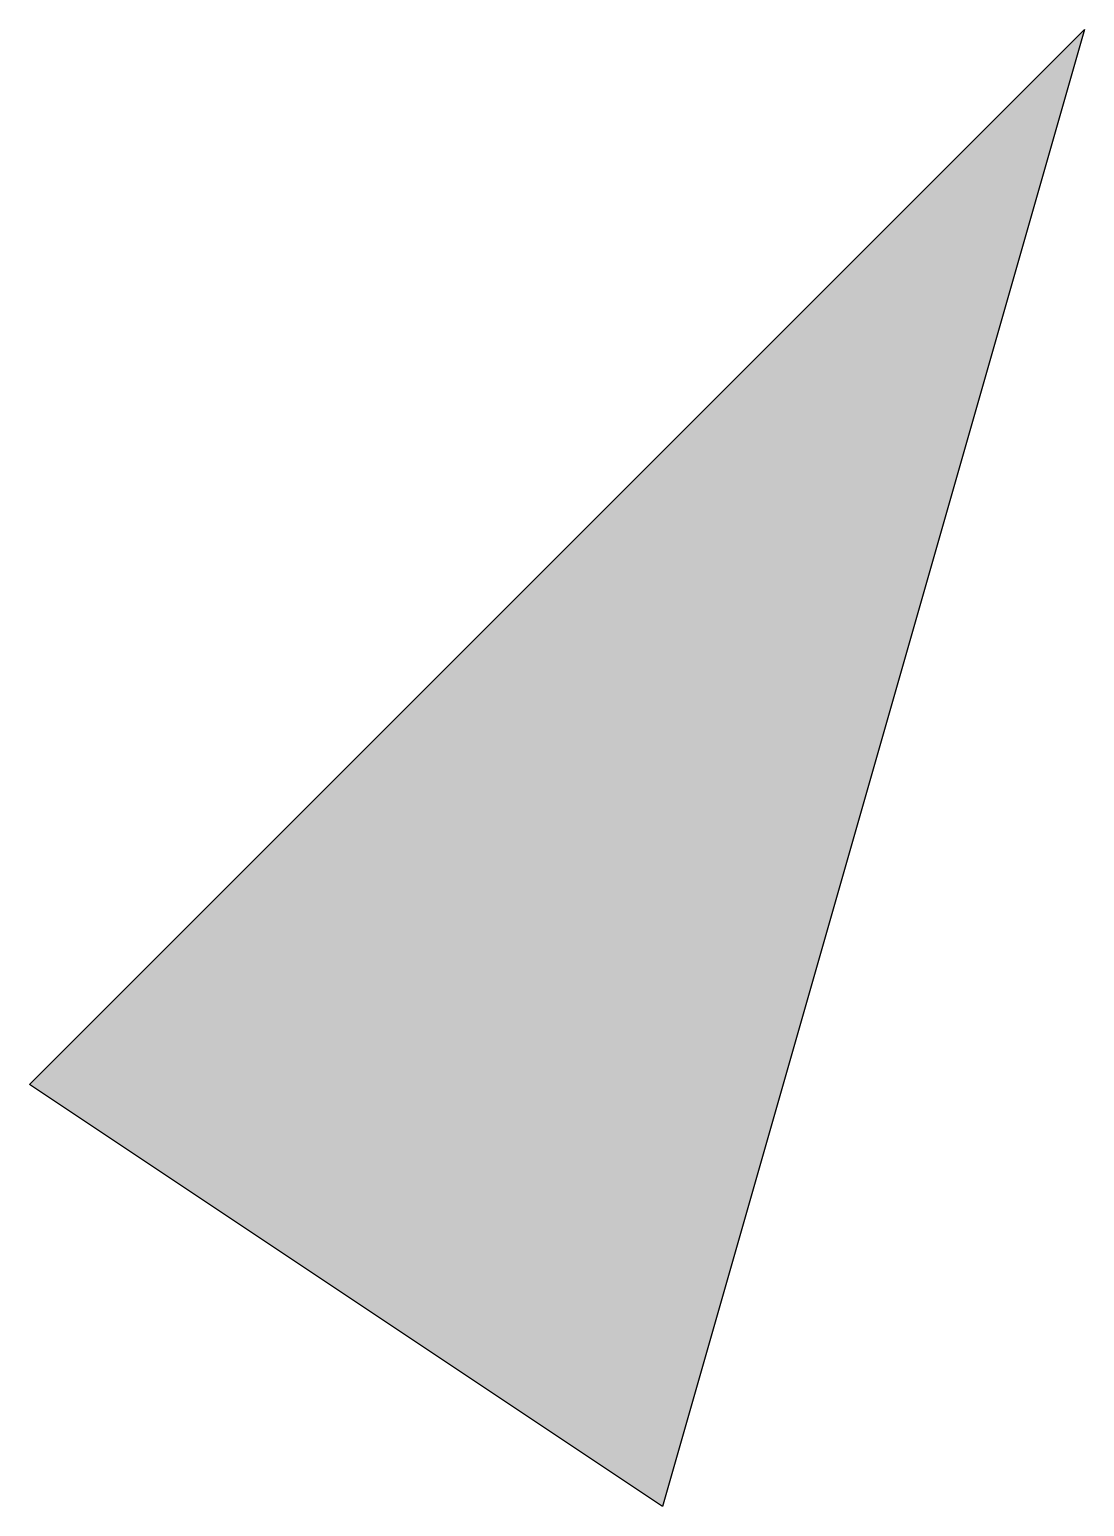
# Model space of a CAD drawing. Header units: inches. Extents: x 0 to 5, y -2 to 5.
import ezdxf

# ---------------------------------------------------------------- set-up
doc = ezdxf.new("R2010")
doc.units = ezdxf.units.IN
doc.header["$MEASUREMENT"] = 0

msp = doc.modelspace()

# ---------------------------------------------------------------- hatches: boundary and pattern name
h = msp.add_hatch(color=256)
h.dxf.hatch_style = 1
h.paths.add_polyline_path([(0, 0), (5, 5), (3, -2)])

# ---------------------------------------------------------------- linework, layer by layer
msp.add_lwpolyline([(0, 0), (5, 5), (3, -2)], close=True)

doc.saveas('drawing.dxf')
